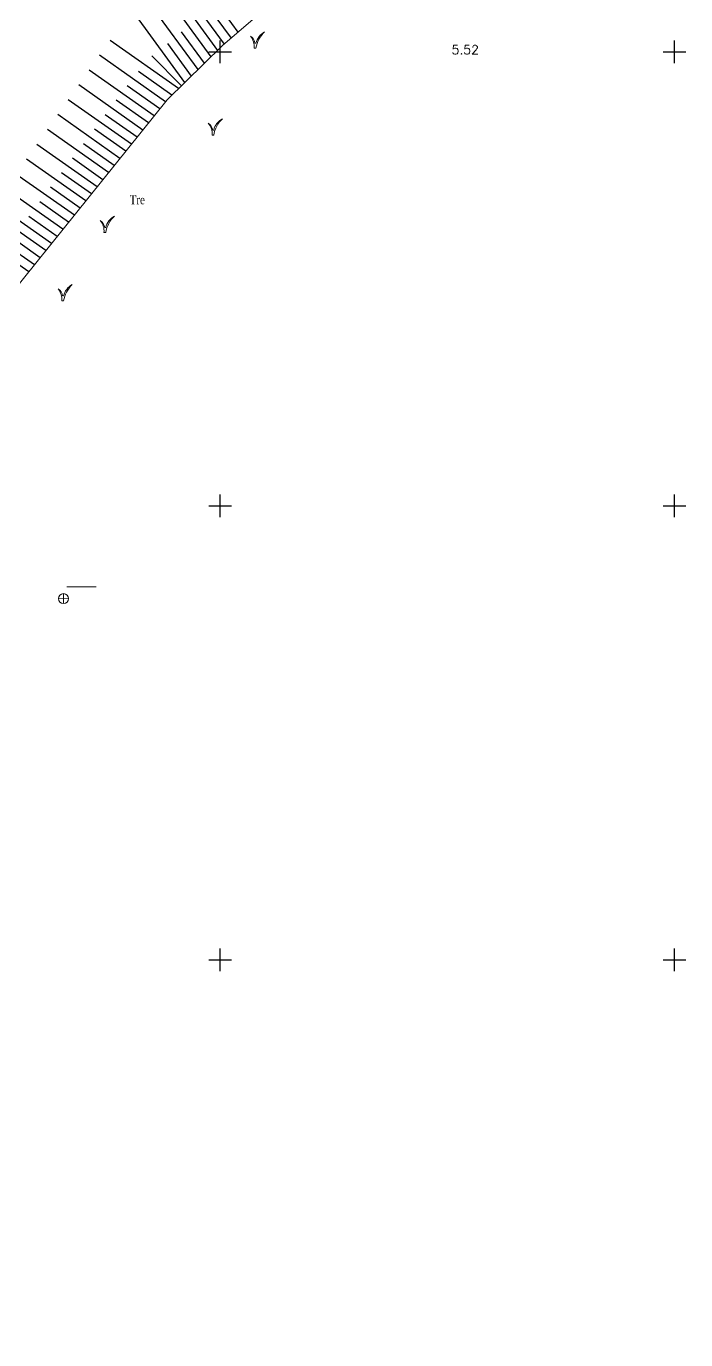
# Model space of a CAD drawing. Header units: metres. Extents: x 585499 to 586851, y 1565849 to 1566901.
# Drawn here: x 586378.6 to 586451.2, y 1566208.1 to 1566352.8 of the extents above; entities that cross this region are included whole.
import ezdxf

# ---------------------------------------------------------------- set-up
doc = ezdxf.new("R2010")
doc.units = ezdxf.units.M
for name, color, linetype, lineweight in [('59', 7, 'Continuous', 0), ('chem', 50, 'Continuous', 0), ('Coso', 7, 'Continuous', 0), ('dct', 7, 'Continuous', 0), ('Ghi chu', 2, 'Continuous', 5), ('text', 7, 'Continuous', 0), ('ThucVat', 90, 'Continuous', 0), ('thuy van', 111, 'Continuous', 0)]:
    doc.layers.add(name, color=color, linetype=linetype, lineweight=lineweight)
doc.layers.add('K_HUNG', color=7, linetype='Continuous')
doc.layers.add('taluy', color=15, linetype='Continuous')
doc.styles.add('ghi chu', font='times.ttf', dxfattribs={"height": 1})
doc.styles.get("Standard").update_dxf_attribs({"font": 'simplex.shx'})

# ---------------------------------------------------------------- blocks, each defined once
blk = doc.blocks.new('tre')
at = {"layer": 'Ghi chu', "color": 8}
blk.add_line((-0.4581687784585995, 2.170811738060081), (-0.02678256049287597, 2.173418245450137), dxfattribs=at)
at = {"layer": 'Ghi chu'}
blk.add_line((-0.7800000388195087, -3.094524458902015e-07), (-1.726021991999005e-09, -2.533511178626213e-10), dxfattribs=at)
at = {"layer": 'Ghi chu', "color": 8}
for centre, major_axis, ratio, start_param, end_param in [((7.569916903618463, 0.306761078211764), (-5.531466882671172, 5.531466882671173), 0.99999999999999, -0.2845391463814027, 0.5444522491529895), ((12.58891754404962, -2.098507465559521), (-9.024538174164114, 9.024538174164114), 0.9999999999999865, -0.02725136566702524, 0.6202220842804578), ((-4.772513657949531, 1.608162517962853), (3.076535866745311, 3.076535866745311), 0.9999999999999022, 5.627468846478097, 6.498727628251489), ((-7.851839350856864, 0.6854456025702689), (-5.023979863572765, 5.023979863572765), 0.9999999999999891, 3.830366531754255, 4.628631629884755)]:
    blk.add_ellipse(centre, major_axis=major_axis, ratio=ratio, start_param=start_param, end_param=end_param, dxfattribs=at)
blk = doc.blocks.new('06')
at = {"layer": '59', "color": 6, "linetype": 'Continuous'}
for p, q in [((-1.57, -1.55), (1.54, 1.56)), ((1.55, -1.56), (-1.56, 1.55))]:
    blk.add_line(p, q, dxfattribs=at)
blk.add_circle((-0.0080000001192093, 0), 2.2, dxfattribs=at)

msp = doc.modelspace()

# ---------------------------------------------------------------- linework, layer by layer
at = {"layer": 'chem', "color": 8}
msp.add_line((586383.1246736704, 1566291.083251832), (586386.3308986749, 1566291.083251832), dxfattribs=at)
at = {"layer": 'K_HUNG', "color": 8}
for p, q in [((586400, 1566348.75), (586400, 1566351.25)), ((586450, 1566348.75), (586450, 1566351.25)), ((586398.75, 1566350), (586401.25, 1566350)), ((586448.75, 1566350), (586451.25, 1566350)), ((586400, 1566298.75), (586400, 1566301.25)), ((586450, 1566298.75), (586450, 1566301.25)), ((586398.75, 1566300), (586401.25, 1566300)), ((586448.75, 1566300), (586451.25, 1566300)), ((586400, 1566248.75), (586400, 1566251.25)), ((586450, 1566248.75), (586450, 1566251.25)), ((586398.75, 1566250), (586401.25, 1566250)), ((586448.75, 1566250), (586451.25, 1566250))]:
    msp.add_line(p, q, dxfattribs=at)
at = {"layer": 'taluy', "color": 8}
for p, q in [((586401.9862407626, 1566352.160776372), (586397.2584219316, 1566358.635353975)), ((586399.0099319136, 1566349.453885091), (586394.0280017189, 1566356.276459054)), ((586400.4653716522, 1566350.852132316), (586395.6432118253, 1566357.455906515)), ((586397.5645347047, 1566348.041884983), (586392.4127916126, 1566355.097011594)), ((586401.2258062074, 1566351.506454344), (586398.838311543, 1566354.776042295)), ((586396.119137496, 1566346.629884876), (586390.7975815061, 1566353.917564133)), ((586399.7326305179, 1566350.159885145), (586397.284118645, 1566353.513033965)), ((586398.2872333091, 1566348.747885037), (586395.7538149874, 1566352.21731018)), ((586395.4185577637, 1566345.945492619), (586387.8750855388, 1566351.256031768)), ((586396.8418361003, 1566347.335884929), (586394.2235113299, 1566350.921586396)), ((586393.9879129181, 1566344.50675657), (586386.7237847646, 1566349.620639911)), ((586392.7321068088, 1566342.944935564), (586385.5724839905, 1566347.985248053)), ((586394.6909955307, 1566345.234741315), (586390.9952153412, 1566347.836538577)), ((586391.4763006995, 1566341.383114557), (586384.4211832163, 1566346.349856196)), ((586393.3600098634, 1566343.725846067), (586389.7540721204, 1566346.264395025)), ((586390.2204945902, 1566339.821293551), (586383.2698824421, 1566344.714464338)), ((586392.1042037541, 1566342.164025061), (586388.5505186787, 1566344.665788593)), ((586388.9646884811, 1566338.259472545), (586382.1185816679, 1566343.079072481)), ((586390.8483976449, 1566340.602204054), (586387.346965237, 1566343.067182161)), ((586387.7088823718, 1566336.697651539), (586380.9672808937, 1566341.443680624)), ((586389.5925915355, 1566339.040383048), (586386.1434117953, 1566341.468575729)), ((586386.4530762625, 1566335.135830533), (586379.8159801195, 1566339.808288766)), ((586388.3367854264, 1566337.478562042), (586384.9398583536, 1566339.869969297)), ((586385.1972701532, 1566333.574009527), (586378.6646793453, 1566338.172896909)), ((586387.0809793172, 1566335.916741036), (586383.7363049119, 1566338.271362866)), ((586383.941464044, 1566332.012188521), (586377.5133785711, 1566336.537505051)), ((586385.8251732078, 1566334.35492003), (586382.5327514701, 1566336.672756434)), ((586382.6856579348, 1566330.450367515), (586376.362077797, 1566334.902113194)), ((586384.5693670986, 1566332.793099024), (586381.3291980284, 1566335.074150002)), ((586381.4298518255, 1566328.888546509), (586375.2107770228, 1566333.266721337)), ((586383.3135609893, 1566331.231278018), (586380.1256445867, 1566333.47554357)), ((586380.1740457162, 1566327.326725502), (586374.0594762486, 1566331.631329479)), ((586382.0577548802, 1566329.669457012), (586378.9220911451, 1566331.876937138)), ((586380.8019487709, 1566328.107636005), (586377.7185377033, 1566330.278330707)), ((586378.9182396069, 1566325.764904496), (586372.9081754744, 1566329.995937622)), ((586379.5461426616, 1566326.545814999), (586376.5149842615, 1566328.679724275))]:
    msp.add_line(p, q, dxfattribs=at)
at = {"layer": 'taluy', "color": 8, "elevation": 14.25}
msp.add_lwpolyline([(586395.7459040813, 1566346.265275329), (586392.460423302, 1566349.563034841)], dxfattribs=at)
at = {"layer": 'thuy van', "color": 8, "elevation": 14.25}
msp.add_lwpolyline([(586339.9260000001, 1566177.169), (586361.5510000001, 1566229.377), (586362.775, 1566248.145), (586362.3350000001, 1566265.322), (586367.322, 1566287.548), (586367.405, 1566300.181), (586376.974806988, 1566323.347896117), (586394.1421468646, 1566344.698574252), (586400.263, 1566350.678), (586423.274, 1566370.478)], dxfattribs=at)

# ---------------------------------------------------------------- block references
at = {"layer": 'Coso', "color": 8, "linetype": 'Continuous', "xscale": 0.2499999999548433, "yscale": 0.2499999999548433, "zscale": 0.2499999999548433, "rotation": 135.370705478365}
msp.add_blockref('06', (586382.7452322701, 1566289.771988562, 13.12), dxfattribs=at)
at = {"layer": 'ThucVat', "color": 8, "xscale": 0.25, "yscale": 0.25, "zscale": 0.25}
for p in [(586403.9351577061, 1566350.401375894), (586399.2927318395, 1566340.833688946), (586387.396521302, 1566330.106277977), (586382.754103097, 1566322.568098533)]:
    msp.add_blockref('tre', p, dxfattribs=at)

# ---------------------------------------------------------------- texts
at = {"layer": 'dct', "color": 8}
msp.add_text('5.52', height=1, dxfattribs=at).set_placement((586425.4835881403, 1566349.731064216, 5.52))
at = {"layer": 'text', "color": 8, "style": 'ghi chu', "width": 0.8}
msp.add_text('Tre', height=0.9999999999999998, dxfattribs=at).set_placement((586390.0304169147, 1566333.207131987, 14.25))

doc.saveas('drawing.dxf')
